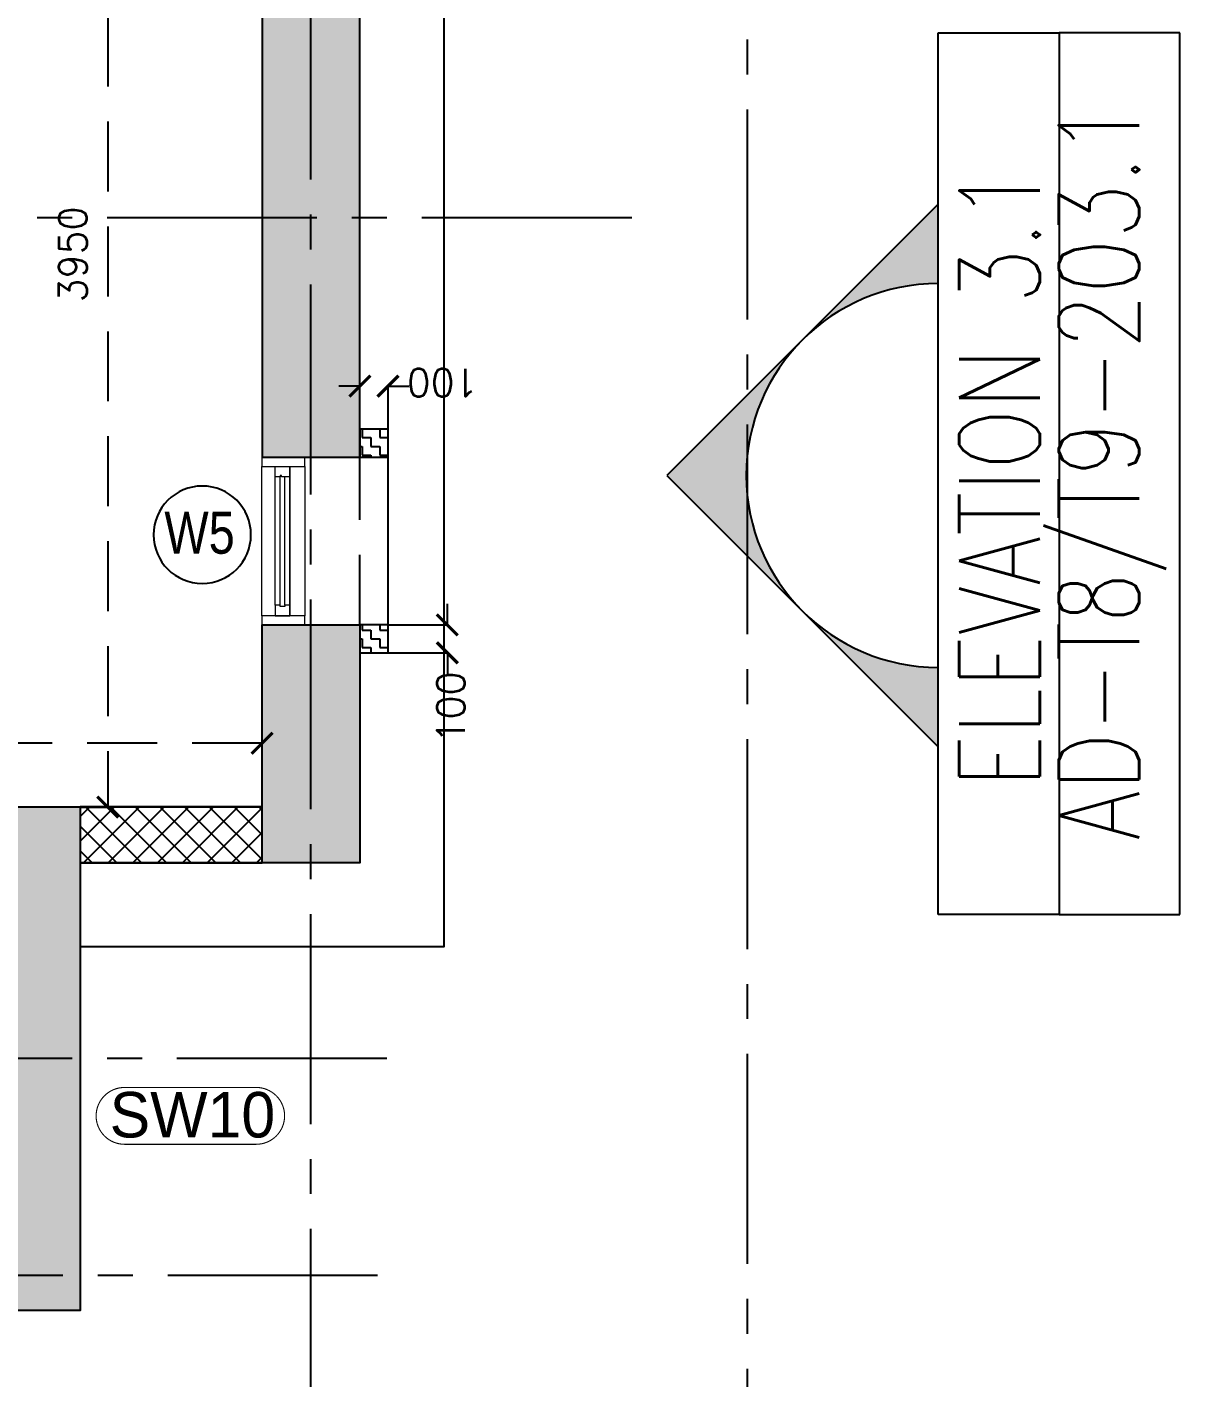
# Model space of a CAD drawing. Header units: millimetres. Extents: x 1124992 to 1258557, y -5767803 to -5695799.
# Drawn here: x 1215962 to 1220083, y -5708341 to -5703513 of the extents above; entities that cross this region are included whole.
import ezdxf
from ezdxf.enums import TextEntityAlignment as Align

# ---------------------------------------------------------------- set-up
doc = ezdxf.new("R2010")
doc.units = ezdxf.units.MM
doc.header["$LTSCALE"] = 1000
doc.header["$MEASUREMENT"] = 0
for name, pattern in [('$1$AUDIT_D_120904163729-0', [0]), ('$36$HIDDEN', [0.375, 0.25, -0.125]), ('2BHK-A - BACK$0$AUDIT_D_120904163729-0', [0]), ('AUDIT_D_120904163729-0', [0]), ('T8(T9 IS SIMILAR) - 1st FLOOR ELEVATION$0$AUDIT_D_120904163729-0', [0]), ('T8(T9 IS SIMILAR) - DIMENSION & TEXTING$0$HIDDEN', [0.375, 0.25, -0.125]), ('T8(T9 IS SIMILAR) - TYPICAL FLOOR ELEVATION$0$AUDIT_D_120904163729-0', [0]), ('T8(T9 IS SIMILAR) - TYPICAL FLOOR ELEVATION$0$HIDDEN', [0.375, 0.25, -0.125]), ('T8_REFUGE COLUMNS$0$CENTER2', [1.125, 0.75, -0.125, 0.125, -0.125])]:
    doc.linetypes.add(name, pattern=pattern)
doc.layers.get('0').update_dxf_attribs({"linetype": 'AUDIT_D_120904163729-0'})
for name, color, linetype in [('$0$A-HATCH -160', 251, '$1$AUDIT_D_120904163729-0'), ('$21$A-DIMENSIONS', 2, '$36$HIDDEN'), ('2BHK-A - BACK$0$A-HATCH -160', 251, '2BHK-A - BACK$0$AUDIT_D_120904163729-0'), ('A_dim', 1, 'Continuous'), ('T8(T9 IS SIMILAR) - 1st FLOOR ELEVATION$0$A-WALL-FEATURES', 110, 'T8(T9 IS SIMILAR) - 1st FLOOR ELEVATION$0$AUDIT_D_120904163729-0'), ('T8(T9 IS SIMILAR) - DIMENSION & TEXTING$0$A-DIMENSIONS', 2, 'T8(T9 IS SIMILAR) - DIMENSION & TEXTING$0$HIDDEN'), ('T8(T9 IS SIMILAR) - DIMENSION & TEXTING$0$T8_REFUGE COLUMNS$0$a-section line', 92, 'Continuous'), ('T8(T9 IS SIMILAR) - DIMENSION & TEXTING$1$a-window-no', 125, 'Continuous'), ('T8(T9 IS SIMILAR) - TYPICAL FLOOR ELEVATION$0$A-DIM', 1, 'T8(T9 IS SIMILAR) - TYPICAL FLOOR ELEVATION$0$AUDIT_D_120904163729-0'), ('T8(T9 IS SIMILAR) - TYPICAL FLOOR ELEVATION$0$A-WALL HATCH', 252, 'T8(T9 IS SIMILAR) - TYPICAL FLOOR ELEVATION$0$AUDIT_D_120904163729-0'), ('T8(T9 IS SIMILAR) - TYPICAL FLOOR ELEVATION$0$A-WALL-FEATURES', 6, 'T8(T9 IS SIMILAR) - TYPICAL FLOOR ELEVATION$0$AUDIT_D_120904163729-0'), ('T8_REFUGE COLUMNS$0$A-CENTERLINE', 193, 'T8_REFUGE COLUMNS$0$CENTER2'), ('T8_REFUGE COLUMNS$0$A-RCC COLS', 3, 'Continuous'), ('T8_TYPICAL COLUMNS$0$A-RCC COLS', 3, 'Continuous')]:
    doc.layers.add(name, color=color, linetype=linetype)
for name, color, linetype, lineweight in [('2BHK-A - BACK$0$A-WALL- 160', 6, 'Continuous', 30), ('2BHK-A - BACK$0$Window', 4, 'Continuous', 20), ('T8(T9 IS SIMILAR)$0$D&W', 8, 'Continuous', 25), ('T8_REFUGE COLUMNS$0$A-COLUMN NO size reduce', 81, 'Continuous', 25)]:
    doc.layers.add(name, color=color, linetype=linetype, lineweight=lineweight)
doc.layers.add('T8_REFUGE COLUMNS$1$COL-HATCH', color=7, linetype='Continuous', lineweight=25, true_color=0xa3a3a3)
doc.styles.add('T8(T9 IS SIMILAR) - DIMENSION & TEXTING$0$Romans 1', font='romans.shx', dxfattribs={"height": 100})
doc.styles.add('T8(T9 IS SIMILAR) - DIMENSION & TEXTING$0$T8_REFUGE COLUMNS$0$TEXT1', font='simplex.shx', dxfattribs={"width": 0.8})
doc.styles.add('T8(T9 IS SIMILAR) - DIMENSION & TEXTING$1$LODHA STANDERD', font='sanss___.ttf')
doc.styles.add('T8(T9 IS SIMILAR) - TYPICAL FLOOR ELEVATION$0$Romans 1', font='romans.shx', dxfattribs={"height": 100})
doc.styles.add('T8_REFUGE COLUMNS$0$STANDARD', font='GOTHIC.TTF')
doc.dimstyles.new('T8(T9 IS SIMILAR) - DIMENSION & TEXTING$0$ALPINE S', dxfattribs={"dimscale": 0, "dimtxt": 100, "dimasz": 75, "dimexe": 0, "dimexo": 0, "dimgap": 75, "dimtad": 1, "dimdec": 0, "dimzin": 0, "dimdsep": 46, "dimtxsty": 'T8(T9 IS SIMILAR) - DIMENSION & TEXTING$0$Romans 1', "dimblk": 'T8(T9 IS SIMILAR) - DIMENSION & TEXTING$0$_ArchTick', "dimcen": 0.09, "dimclrd": 256, "dimclre": 256, "dimclrt": 7, "dimadec": 0, "dimazin": 0, "dimtfac": 1, "dimtdec": 0, "dimtofl": 0, "dimtmove": 1, "dimatfit": 0, "dimldrblk": 'T8(T9 IS SIMILAR) - DIMENSION & TEXTING$0$_Open90', "dimfxl": 1, "dimtolj": 1, "dimtzin": 0, "dimarcsym": 0})
doc.dimstyles.new('T8(T9 IS SIMILAR) - TYPICAL FLOOR ELEVATION$0$ALPINE S', dxfattribs={"dimscale": 0, "dimtxt": 100, "dimasz": 75, "dimexe": 0, "dimexo": 0, "dimgap": 75, "dimtad": 1, "dimdec": 0, "dimzin": 0, "dimdsep": 46, "dimtxsty": 'T8(T9 IS SIMILAR) - TYPICAL FLOOR ELEVATION$0$Romans 1', "dimblk": 'T8(T9 IS SIMILAR) - TYPICAL FLOOR ELEVATION$0$_ArchTick', "dimcen": 0.09, "dimclrd": 256, "dimclre": 256, "dimclrt": 7, "dimadec": 0, "dimazin": 0, "dimtfac": 1, "dimtdec": 0, "dimtofl": 0, "dimtmove": 1, "dimatfit": 0, "dimldrblk": 'T8(T9 IS SIMILAR) - TYPICAL FLOOR ELEVATION$0$_Open90', "dimfxl": 1, "dimtolj": 1, "dimtzin": 0, "dimarcsym": 0})

# ---------------------------------------------------------------- blocks, each defined once
blk = doc.blocks.new('T8(T9 IS SIMILAR) - DIMENSION & TEXTING$1$WINDOW TAG')
at = {"layer": 'T8(T9 IS SIMILAR) - DIMENSION & TEXTING$1$a-window-no'}
blk.add_circle((0, 0), 174.0900956831736, dxfattribs=at)
at = {"layer": 'T8(T9 IS SIMILAR) - DIMENSION & TEXTING$1$a-window-no', "style": 'T8(T9 IS SIMILAR) - DIMENSION & TEXTING$1$LODHA STANDERD'}
blk.add_attdef('WINDOW', text='', height=150, dxfattribs=at).set_placement((11.34681474116587, 2.790841638110578), align=Align.MIDDLE_CENTER)
blk = doc.blocks.new('T8(T9 IS SIMILAR) - DIMENSION & TEXTING$0$_ArchTick')
at = {"color": 0, "linetype": 'ByBlock', "const_width": 0.15}
blk.add_lwpolyline([(-0.5, -0.5), (0.5, 0.5)], dxfattribs=at)
blk = doc.blocks.new('*D411')
at = {"layer": 'T8(T9 IS SIMILAR) - DIMENSION & TEXTING$0$A-DIMENSIONS', "linetype": 'T8(T9 IS SIMILAR) - DIMENSION & TEXTING$0$HIDDEN', "lineweight": -2, "transparency": 16777216}
for p, q in [((1216223.798399732, -5702350.685586147), (1216251.124732893, -5702350.685586147)), ((1216152.191388708, -5706300.945235505), (1216251.124732893, -5706300.945235505))]:
    blk.add_line(p, q, dxfattribs=at)
at = {"layer": 'T8(T9 IS SIMILAR) - DIMENSION & TEXTING$0$A-DIMENSIONS', "lineweight": -2, "transparency": 16777216}
blk.add_line((1216251.124732893, -5702350.685586147), (1216251.124732893, -5706300.945235505), dxfattribs=at)
at = {"layer": 'T8(T9 IS SIMILAR) - DIMENSION & TEXTING$0$A-DIMENSIONS', "linetype": 'ByBlock', "lineweight": -2, "transparency": 16777216, "xscale": 75, "yscale": 75, "zscale": 75}
for p, rotation in [((1216251.124732893, -5702350.685586147), 90), ((1216251.124732893, -5706300.945235505), 270)]:
    blk.add_blockref('T8(T9 IS SIMILAR) - DIMENSION & TEXTING$0$_ArchTick', p, dxfattribs=dict(at, rotation=rotation))
at = {"layer": 'T8(T9 IS SIMILAR) - DIMENSION & TEXTING$0$A-DIMENSIONS', "color": 7, "linetype": 'ByBlock', "transparency": 16777216, "insert": (1216126.124732894, -5704325.815410826), "char_height": 100, "attachment_point": 5, "rotation": 90, "style": 'T8(T9 IS SIMILAR) - DIMENSION & TEXTING$0$Romans 1'}
blk.add_mtext('\\A1;3950', dxfattribs=at)
blk = doc.blocks.new('T8(T9 IS SIMILAR) - DIMENSION & TEXTING$0$_Open90')
at = {"color": 0, "linetype": 'ByBlock', "lineweight": -2}
for p, q in [((0, 0), (-1, 0)), ((-0.5, 0.5), (0, 0)), ((0, 0), (-0.5, -0.5))]:
    blk.add_line(p, q, dxfattribs=at)
blk = doc.blocks.new('*D412')
at = {"layer": 'T8(T9 IS SIMILAR) - DIMENSION & TEXTING$0$A-DIMENSIONS', "linetype": 'T8(T9 IS SIMILAR) - DIMENSION & TEXTING$0$HIDDEN', "lineweight": -2, "transparency": 16777216}
for p, q in [((1214202.191973625, -5706301.301888522), (1214202.191973625, -5706072.721306045)), ((1216802.069077838, -5706300.945235505), (1216802.069077838, -5706072.721306045))]:
    blk.add_line(p, q, dxfattribs=at)
at = {"layer": 'T8(T9 IS SIMILAR) - DIMENSION & TEXTING$0$A-DIMENSIONS', "lineweight": -2, "transparency": 16777216}
blk.add_line((1216802.069077838, -5706072.721306045), (1214202.191973625, -5706072.721306045), dxfattribs=at)
at = {"layer": 'T8(T9 IS SIMILAR) - DIMENSION & TEXTING$0$A-DIMENSIONS', "linetype": 'ByBlock', "lineweight": -2, "transparency": 16777216, "xscale": 75, "yscale": 75, "zscale": 75, "rotation": 180}
blk.add_blockref('T8(T9 IS SIMILAR) - DIMENSION & TEXTING$0$_ArchTick', (1214202.191973625, -5706072.721306045), dxfattribs=at)
at = {"layer": 'T8(T9 IS SIMILAR) - DIMENSION & TEXTING$0$A-DIMENSIONS', "linetype": 'ByBlock', "lineweight": -2, "transparency": 16777216, "xscale": 75, "yscale": 75, "zscale": 75}
blk.add_blockref('T8(T9 IS SIMILAR) - DIMENSION & TEXTING$0$_ArchTick', (1216802.069077838, -5706072.721306045), dxfattribs=at)
at = {"layer": 'T8(T9 IS SIMILAR) - DIMENSION & TEXTING$0$A-DIMENSIONS', "color": 7, "linetype": 'ByBlock', "transparency": 16777216, "insert": (1215502.130525731, -5705947.721306045), "char_height": 100, "attachment_point": 5, "style": 'T8(T9 IS SIMILAR) - DIMENSION & TEXTING$0$Romans 1'}
blk.add_mtext('\\A1;2600', dxfattribs=at)
blk = doc.blocks.new('T8_REFUGE COLUMNS')
at = {"layer": 'T8_REFUGE COLUMNS$1$COL-HATCH', "linetype": 'ByBlock'}
h = blk.add_hatch(color=256, dxfattribs=at)
h.dxf.hatch_style = 1
h.paths.add_polyline_path([(1217152.069084531, -5701889.863253396), (1216802.069084531, -5701889.863253396), (1216802.069077838, -5705049.858736535), (1217152.069077838, -5705049.858736535)])
h = blk.add_hatch(color=256, dxfattribs=at)
h.dxf.hatch_style = 1
h.paths.add_polyline_path([(1216802.069077838, -5705649.862623381), (1217152.069077838, -5705649.862623381), (1217152.069077838, -5706499.863253396), (1216802.069077838, -5706499.863253396)])
h = blk.add_hatch(color=256, dxfattribs=at)
h.dxf.hatch_style = 1
h.paths.add_polyline_path([(1215902.093489878, -5706299.862868129), (1216152.093489878, -5706299.862868129), (1216152.093489878, -5708099.863253396), (1215902.093489878, -5708099.863253396)])
at = {"layer": 'T8_REFUGE COLUMNS$0$A-CENTERLINE'}
for p, q in [((1216977.069084531, -5728808.541404216), (1216977.069084531, -5698299.636913834)), ((1218537.069074492, -5714683.190789681), (1218537.069074492, -5698573.632249597)), ((1218123.243195509, -5704194.863253396), (1182156.903157666, -5704194.863253396)), ((1217248.23900386, -5707199.863060763), (1182156.903157666, -5707199.863060763)), ((1217214.998106075, -5707974.863253396), (1182156.903157666, -5707974.863253396))]:
    blk.add_line(p, q, dxfattribs=at)
at = {"layer": 'T8_REFUGE COLUMNS$0$A-COLUMN NO size reduce', "linetype": 'ByBlock', "const_width": 3.9}
blk.add_lwpolyline([(1216310.803956044, -5707505.986096236, -1), (1216310.803956043, -5707302.811385155), (1216781.313813283, -5707302.811385155, -1), (1216781.313813285, -5707505.986096237)], format="xyb", close=True, dxfattribs=at)
at = {"layer": 'T8_REFUGE COLUMNS$0$A-RCC COLS', "linetype": 'ByBlock'}
for points in [[(1217152.069084531, -5701889.863253396), (1216802.069084531, -5701889.863253396), (1216802.069077838, -5705049.858736535), (1217152.069077838, -5705049.858736535)], [(1216802.069077838, -5705649.862623381), (1217152.069077838, -5705649.862623381), (1217152.069077838, -5706499.863253396), (1216802.069077838, -5706499.863253396)], [(1215902.093489878, -5706299.862868129), (1216152.093489878, -5706299.862868129), (1216152.093489878, -5708099.863253396), (1215902.093489878, -5708099.863253396)]]:
    blk.add_lwpolyline(points, close=True, dxfattribs=at)
at = {"layer": 'T8_REFUGE COLUMNS$0$A-COLUMN NO size reduce', "linetype": 'ByBlock', "insert": (1216257.527523334, -5707319.061385157), "char_height": 162.5, "attachment_point": 1, "style": 'T8_REFUGE COLUMNS$0$STANDARD'}
blk.add_mtext_dynamic_manual_height_columns('SW10', width=444.6849770843983, gutter_width=500, heights=[0], dxfattribs=at)
blk = doc.blocks.new('T8_TYPICAL COLUMNS')
at = {"layer": 'T8_TYPICAL COLUMNS$0$A-RCC COLS', "linetype": 'ByBlock'}
blk.add_blockref('T8_REFUGE COLUMNS', (0, 0), dxfattribs=at)
blk = doc.blocks.new('2BHK-A - BACK')
at = {"layer": '2BHK-A - BACK$0$A-HATCH -160', "linetype": 'ByBlock'}
h = blk.add_hatch(dxfattribs=at)
h.set_pattern_fill('ANSI37', color=256, scale=500)
h.set_pattern_definition([(45.00000000000001, (6.51925802230835e-09, 0), (-44.19417382415921, 44.19417382415922), []), (135, (6.51925802230835e-09, 0), (-44.19417382415922, -44.19417382415921), [])])
h.paths.add_polyline_path([(1195742.372670259, -5706499.863638652), (1196391.832046792, -5706499.863638652), (1196391.832046792, -5706299.864409185), (1195742.372670259, -5706299.864409185)])
at = {"layer": '2BHK-A - BACK$0$A-WALL- 160', "linetype": 'ByBlock'}
for p, q in [((1195742.109358427, -5706299.863638652), (1196391.832046792, -5706299.864409185)), ((1195742.069077838, -5706499.863253386), (1196391.826560506, -5706499.864023918))]:
    blk.add_line(p, q, dxfattribs=at)
at = {"layer": '2BHK-A - BACK$0$Window', "color": 1, "lineweight": 13}
for p, q in [((1195589.322063358, -5705083.309786609), (1195589.323432029, -5705617.313673456, 1.244992553495194e-09)), ((1195642.629973175, -5705150.498784168), (1195642.648584809, -5705083.309753622)), ((1195695.995852514, -5705579.813703332, 1.245015868178712e-09), (1195695.994579957, -5705083.309786609)), ((1195742.647297094, -5705617.313673456, 1.245021752360742e-09), (1195742.648826139, -5705083.309786609)), ((1195642.648965534, -5705579.813640469, 1.245004210836953e-09), (1195642.628635426, -5705120.809465661)), ((1195642.628876756, -5705120.809498648), (1195642.649206865, -5705617.313673456, 1.245004210836953e-09))]:
    blk.add_line(p, q, dxfattribs=at)
at = {"layer": '2BHK-A - BACK$0$Window', "color": 5, "lineweight": 13}
for p, q in [((1195661.232298868, -5705579.813640469, 1.245008318662144e-09), (1195661.21196876, -5705120.809465661)), ((1195677.412298867, -5705579.813640469, 1.245011871375823e-09), (1195677.39196876, -5705120.809465661))]:
    blk.add_line(p, q, dxfattribs=at)
at = {"layer": '2BHK-A - BACK$0$Window', "color": 4, "lineweight": 13}
for points, elevation in [([(1195589.323051305, -5705083.309786609), (1195589.323051305, -5705050.309786609), (1195742.648826139, -5705050.309786609), (1195742.648826139, -5705083.309786609)], 1.244978009573572e-09), ([(1195677.391918143, -5705120.809753622), (1195695.975251477, -5705120.809753622), (1195695.975251477, -5705083.309753622), (1195642.648584809, -5705083.309753622), (1195642.648584809, -5705120.809753622), (1195672.891918143, -5705120.809753622), (1195672.891918143, -5705116.309753622), (1195677.391918143, -5705116.309753622)], 1.245007430483724e-09), ([(1195589.323432029, -5705650.313673456), (1195589.323432029, -5705617.313673456), (1195742.649206864, -5705617.313673456), (1195742.649206864, -5705650.313673456)], 1.244978009573572e-09), ([(1195677.412519181, -5705579.813703332), (1195695.995852514, -5705579.813703332), (1195695.995852514, -5705617.313703332), (1195642.649185847, -5705617.313703332), (1195642.649185847, -5705579.813703332), (1195661.232519181, -5705579.813703332), (1195661.232519181, -5705584.313703332), (1195677.412519181, -5705584.313703332)], 1.245007430483724e-09)]:
    blk.add_lwpolyline(points, close=True, dxfattribs=dict(at, elevation=elevation))
blk = doc.blocks.new('T8(T9 IS SIMILAR) - TYPICAL FLOOR ELEVATION$0$_ArchTick')
at = {"color": 0, "linetype": 'ByBlock', "const_width": 0.15}
blk.add_lwpolyline([(-0.5, -0.5), (0.5, 0.5)], dxfattribs=at)
blk = doc.blocks.new('*D736')
at = {"layer": 'T8(T9 IS SIMILAR) - TYPICAL FLOOR ELEVATION$0$A-DIM', "lineweight": -2, "transparency": 16777216}
for p, q in [((1217464.43235286, -5705649.86262338), (1217464.43235286, -5705574.86262338)), ((1217464.43235286, -5705749.861621174), (1217464.43235286, -5705824.861621174))]:
    blk.add_line(p, q, dxfattribs=at)
at = {"layer": 'T8(T9 IS SIMILAR) - TYPICAL FLOOR ELEVATION$0$A-DIM', "linetype": 'T8(T9 IS SIMILAR) - TYPICAL FLOOR ELEVATION$0$HIDDEN', "lineweight": -2, "transparency": 16777216}
for p, q in [((1217252.516782916, -5705649.86262338), (1217464.43235286, -5705649.86262338)), ((1217252.516782916, -5705749.861621174), (1217464.43235286, -5705749.861621174))]:
    blk.add_line(p, q, dxfattribs=at)
at = {"layer": 'T8(T9 IS SIMILAR) - TYPICAL FLOOR ELEVATION$0$A-DIM', "linetype": 'ByBlock', "lineweight": -2, "transparency": 16777216, "xscale": 75, "yscale": 75, "zscale": 75}
for p, rotation in [((1217464.43235286, -5705649.86262338), 270), ((1217464.43235286, -5705749.861621174), 90)]:
    blk.add_blockref('T8(T9 IS SIMILAR) - TYPICAL FLOOR ELEVATION$0$_ArchTick', p, dxfattribs=dict(at, rotation=rotation))
at = {"layer": 'T8(T9 IS SIMILAR) - TYPICAL FLOOR ELEVATION$0$A-DIM', "color": 7, "linetype": 'ByBlock', "transparency": 16777216, "insert": (1217476.93235286, -5705944.705129051), "char_height": 100, "attachment_point": 5, "rotation": 90.00000000000001, "style": 'T8(T9 IS SIMILAR) - TYPICAL FLOOR ELEVATION$0$Romans 1'}
blk.add_mtext('\\A1;100', dxfattribs=at)
blk = doc.blocks.new('T8(T9 IS SIMILAR) - TYPICAL FLOOR ELEVATION$0$_Open90')
at = {"color": 0, "linetype": 'ByBlock', "lineweight": -2}
for p, q in [((0, 0), (-1, 0)), ((-0.5, 0.5), (0, 0)), ((0, 0), (-0.5, -0.5))]:
    blk.add_line(p, q, dxfattribs=at)
blk = doc.blocks.new('*D737')
at = {"layer": 'T8(T9 IS SIMILAR) - TYPICAL FLOOR ELEVATION$0$A-DIM', "lineweight": -2, "transparency": 16777216}
for p, q in [((1217152.069077839, -5704796.637379394), (1217077.069077839, -5704796.637379394)), ((1217252.516782917, -5704796.637379394), (1217327.516782917, -5704796.637379394))]:
    blk.add_line(p, q, dxfattribs=at)
at = {"layer": 'T8(T9 IS SIMILAR) - TYPICAL FLOOR ELEVATION$0$A-DIM', "linetype": 'T8(T9 IS SIMILAR) - TYPICAL FLOOR ELEVATION$0$HIDDEN', "lineweight": -2, "transparency": 16777216}
for p, q in [((1217152.069077839, -5704949.859738741), (1217152.069077839, -5704796.637379394)), ((1217252.516782917, -5704949.85973874), (1217252.516782917, -5704796.637379394))]:
    blk.add_line(p, q, dxfattribs=at)
at = {"layer": 'T8(T9 IS SIMILAR) - TYPICAL FLOOR ELEVATION$0$A-DIM', "linetype": 'ByBlock', "lineweight": -2, "transparency": 16777216, "xscale": 75, "yscale": 75, "zscale": 75}
blk.add_blockref('T8(T9 IS SIMILAR) - TYPICAL FLOOR ELEVATION$0$_ArchTick', (1217152.069077839, -5704796.637379394), dxfattribs=at)
at = {"layer": 'T8(T9 IS SIMILAR) - TYPICAL FLOOR ELEVATION$0$A-DIM', "linetype": 'ByBlock', "lineweight": -2, "transparency": 16777216, "xscale": 75, "yscale": 75, "zscale": 75, "rotation": 180}
blk.add_blockref('T8(T9 IS SIMILAR) - TYPICAL FLOOR ELEVATION$0$_ArchTick', (1217252.516782917, -5704796.637379394), dxfattribs=at)
at = {"layer": 'T8(T9 IS SIMILAR) - TYPICAL FLOOR ELEVATION$0$A-DIM', "color": 7, "linetype": 'ByBlock', "transparency": 16777216, "insert": (1217447.922323381, -5704784.137379394), "char_height": 100, "attachment_point": 5, "rotation": 180, "style": 'T8(T9 IS SIMILAR) - TYPICAL FLOOR ELEVATION$0$Romans 1'}
blk.add_mtext('\\A1;100', dxfattribs=at)
blk = doc.blocks.new('T8(T9 IS SIMILAR) - 1st FLOOR ELEVATION')
at = {"layer": 'T8(T9 IS SIMILAR) - 1st FLOOR ELEVATION$0$A-WALL-FEATURES', "color": 5, "linetype": 'T8(T9 IS SIMILAR) - 1st FLOOR ELEVATION$0$AUDIT_D_120904163729-0', "ltscale": 0.5}
blk.add_lwpolyline([(1213403.923836217, -5701589.728823259), (1217451.935539678, -5701589.667178949), (1217451.937768103, -5706800.31430348), (1216152.191388707, -5706800.314303479)], dxfattribs=at)
blk = doc.blocks.new('T8(T9 IS SIMILAR) - DIMENSION & TEXTING')
at = {"layer": 'T8(T9 IS SIMILAR) - DIMENSION & TEXTING$0$T8_REFUGE COLUMNS$0$a-section line', "extrusion": (1.108003958524235e-09, 6.496915289440713e-15, 1)}
h = blk.add_hatch(color=8, dxfattribs=at)
edge = h.paths.add_edge_path()
edge.add_line((1219218.770049977, -5704429.857694739), (1219218.770049971, -5704145.790033603))
edge.add_line((1219218.770049972, -5704145.790033603), (1218248.902388755, -5705115.657694843))
edge.add_line((1218248.902388754, -5705115.657694844), (1219218.770049986, -5706085.525356049))
edge.add_line((1219218.770049988, -5706085.525356048), (1219218.770049982, -5705801.457694912))
edge.add_ellipse((1219218.770049979, -5705115.657694826), major_axis=(-484.9338306081196, -484.9338306178915), ratio=0.9999999999999926, start_angle=-134.99999999999972, end_angle=45.00000000000023, ccw=False)
at = {"layer": 'T8(T9 IS SIMILAR) - DIMENSION & TEXTING$0$T8_REFUGE COLUMNS$0$a-section line', "linetype": 'Continuous'}
for p, q in [((1219218.770049925, -5703533.971044711, 0.4895635743047791), (1219650.77004999, -5703533.971044696, 0.4895630956602489)), ((1219218.770050106, -5706685.037009788, 0.4895635743178416), (1219218.770049925, -5703533.971044711, 0.4895635743047791)), ((1220082.770050057, -5703533.971044683, 0.4895626170158123), (1219650.77004999, -5703533.971044696, 0.4895630956602489)), ((1219650.77004999, -5703533.971044696, 0.4895630956602489), (1219650.770050178, -5706685.037009739, 0.4895630955996307)), ((1219650.77004999, -5703533.971044696, 0.4895630956602489), (1219650.770050178, -5706685.037009739, 0.4895630955996307)), ((1220082.770050242, -5706685.037009724, 0.4895626169551025), (1220082.770050057, -5703533.971044683, 0.4895626170158123)), ((1219218.770049921, -5704145.790033492, 0.4895635743160222), (1218248.90238871, -5705115.657694734, 0.4895646488850018)), ((1220082.770050106, -5704429.857694608, 0.4895626169888567), (1220082.770050098, -5704145.790033462, 0.4895626170120715)), ((1218248.90238871, -5705115.657694734, 0.4895646488850018), (1219218.770049947, -5706085.525355959, 0.4895635743224774)), ((1219650.770050178, -5706685.037009739, 0.4895630955996307), (1219218.770050106, -5706685.037009788, 0.4895635743178416)), ((1219650.770050178, -5706685.037009739, 0.4895630955996307), (1220082.770050242, -5706685.037009724, 0.4895626169551025))]:
    blk.add_line(p, q, dxfattribs=at)
at = {"layer": 'T8(T9 IS SIMILAR) - DIMENSION & TEXTING$0$T8_REFUGE COLUMNS$0$a-section line', "extrusion": (1.108003958448512e-09, 6.49697785892996e-15, 1)}
blk.add_ellipse((1219218.770049931, -5705115.657694708, 0.4895635743220299), major_axis=(-484.933830608124, -484.9338306178948, 5.373117545037624e-07), ratio=0.9999999999999875, start_param=3.926990816987248, end_param=7.068583470577041, dxfattribs=at)
at = {"layer": 'T8(T9 IS SIMILAR) - DIMENSION & TEXTING$0$T8_REFUGE COLUMNS$0$a-section line', "linetype": 'Continuous', "extrusion": (1.108003958458097e-09, 6.496949109750782e-15, 0.9999999999999998)}
blk.add_ellipse((1219218.770049931, -5705115.657694708, 0.4895635743220299), major_axis=(-484.9338306178886, 484.9338306081182, 5.373054533244497e-07), ratio=0.9999999999999856, start_param=5.497787143782131, end_param=8.639379797371923, dxfattribs=at)
at = {"layer": 'T8(T9 IS SIMILAR) - DIMENSION & TEXTING$1$a-window-no'}
ref = blk.add_blockref('T8(T9 IS SIMILAR) - DIMENSION & TEXTING$1$WINDOW TAG', (1216588.475028663, -5705327.708511721), dxfattribs=dict(at, xscale=-1))
ref.add_attrib('WINDOW', 'W5', dxfattribs={"height": 150, "style": 'T8(T9 IS SIMILAR) - DIMENSION & TEXTING$1$LODHA STANDERD', "width": 0.8}).set_placement((1216578.93891351, -5705320.390921114), align=Align.MIDDLE_CENTER)
at = {"layer": 'T8(T9 IS SIMILAR) - DIMENSION & TEXTING$0$T8_REFUGE COLUMNS$0$a-section line', "extrusion": (1.108003958470505e-09, -6.496870584158025e-15, 1), "char_height": 288.0000000000001, "width": 3463.413954958071, "attachment_point": 5, "style": 'T8(T9 IS SIMILAR) - DIMENSION & TEXTING$0$T8_REFUGE COLUMNS$0$TEXT1'}
for s, insert, text_direction in [('AD-{\\W0.7;T8/}T9-203.1', (1219841.364840238, -5705097.857429884, 0.4895628528347704), (-5.798377871127395e-11, 1, 6.496934830414365e-15)), ('ELEVATION 3.1', (1219438.075702229, -5705119.638503952, 0.4895633312992967), (-5.798355667475089e-11, 1, 6.496934830168347e-15))]:
    blk.add_mtext(s, dxfattribs=dict(at, insert=insert, text_direction=text_direction))
at = {"layer": 'T8(T9 IS SIMILAR) - DIMENSION & TEXTING$0$A-DIMENSIONS', "linetype": 'ByBlock'}
for base, p1, p2, angle, picture, middle in [((1216251.124732893, -5706300.945235505), (1216223.798399732, -5702350.685586147), (1216152.191388708, -5706300.945235505, -0.7424112093168231), 270, '*D411', (1216126.124732894, -5704325.815410826)), ((1214202.191973625, -5706072.721306045), (1216802.069077838, -5706300.945235505), (1214202.191973625, -5706301.301888522), 180, '*D412', (1215502.130525731, -5705947.721306045))]:
    dim = blk.add_linear_dim(base=base, p1=p1, p2=p2, angle=angle, dimstyle='T8(T9 IS SIMILAR) - DIMENSION & TEXTING$0$ALPINE S', override={"dimscale": 1, "dimfxl": 5, "dimarcsym": 1}, dxfattribs=at)
    dim.commit()
    dim.dimension.update_dxf_attribs({"geometry": picture, "text_midpoint": middle})
blk = doc.blocks.new('T8(T9 IS SIMILAR) - TYPICAL FLOOR ELEVATION')
at = {"layer": 'T8(T9 IS SIMILAR) - TYPICAL FLOOR ELEVATION$0$A-WALL HATCH', "linetype": 'ByBlock'}
h = blk.add_hatch(dxfattribs=at)
h.set_pattern_fill('ZIGZAG', color=256, scale=250)
h.set_pattern_definition([(270, (1236691.369347741, -5711980.577128014), (31.24999999999999, -31.25000000000001), [31.25, -31.25]), (0, (1236691.369347741, -5712011.827128014), (31.25000000000001, 31.24999999999999), [31.25, -31.25])])
h.paths.add_polyline_path([(1217152.069077838, -5704949.859738741), (1217152.069077838, -5705049.858736535), (1217252.516782916, -5705049.858736534), (1217252.516782916, -5704949.85973874)])
h.paths.add_polyline_path([(1217152.069077838, -5705649.862623381), (1217152.069077838, -5705749.861621175), (1217252.516782916, -5705749.861621174), (1217252.516782916, -5705649.86262338)])
at = {"layer": 'T8(T9 IS SIMILAR) - TYPICAL FLOOR ELEVATION$0$A-WALL-FEATURES', "color": 8, "linetype": 'T8(T9 IS SIMILAR) - TYPICAL FLOOR ELEVATION$0$HIDDEN'}
blk.add_line((1217152.069077838, -5705649.862623168), (1217152.069077838, -5705049.858736321), dxfattribs=at)
at = {"layer": 'T8(T9 IS SIMILAR) - TYPICAL FLOOR ELEVATION$0$A-WALL-FEATURES', "color": 8}
blk.add_line((1217252.516782916, -5705649.86262338), (1217252.516782916, -5705049.858736534), dxfattribs=at)
at = {"layer": 'T8(T9 IS SIMILAR) - TYPICAL FLOOR ELEVATION$0$A-WALL-FEATURES', "linetype": 'ByBlock'}
for points in [[(1217152.069077838, -5704949.859738741), (1217152.069077838, -5705049.858736535), (1217252.516782916, -5705049.858736534), (1217252.516782916, -5704949.85973874)], [(1217152.069077838, -5705649.862623381), (1217152.069077838, -5705749.861621175), (1217252.516782916, -5705749.861621174), (1217252.516782916, -5705649.86262338)]]:
    blk.add_lwpolyline(points, close=True, dxfattribs=at)
at = {"layer": 'T8(T9 IS SIMILAR) - TYPICAL FLOOR ELEVATION$0$A-DIM', "linetype": 'ByBlock'}
for base, p1, p2, angle, picture, middle in [((1217152.069077838, -5704796.637379394), (1217252.516782916, -5704949.85973874), (1217152.069077838, -5704949.859738741), 180, '*D737', (1217447.922323381, -5704659.137379394)), ((1217464.43235286, -5705749.861621174), (1217252.516782916, -5705649.86262338), (1217252.516782916, -5705749.861621174), 90, '*D736', (1217601.93235286, -5705944.705129051))]:
    dim = blk.add_linear_dim(base=base, p1=p1, p2=p2, angle=angle, dimstyle='T8(T9 IS SIMILAR) - TYPICAL FLOOR ELEVATION$0$ALPINE S', override={"dimscale": 1, "dimfxl": 5, "dimarcsym": 1}, dxfattribs=at)
    dim.commit()
    dim.dimension.update_dxf_attribs({"geometry": picture, "text_midpoint": middle, "dimtype": 128})
blk = doc.blocks.new('T8(T9 IS SIMILAR)')
at = {"layer": 'T8(T9 IS SIMILAR)$0$D&W', "linetype": 'ByBlock', "xscale": -1}
blk.add_blockref('2BHK-A - BACK', (2412544.585860755, 0), dxfattribs=at)
at = {"layer": 'T8(T9 IS SIMILAR)$0$D&W', "linetype": 'ByBlock'}
blk.add_blockref('T8(T9 IS SIMILAR) - TYPICAL FLOOR ELEVATION', (1.862645149230957e-09, 0), dxfattribs=at)
blk.add_blockref('T8_TYPICAL COLUMNS', (1.862645149230957e-09, 0), dxfattribs=at)

msp = doc.modelspace()

# ---------------------------------------------------------------- block references
at = {"layer": '$21$A-DIMENSIONS', "linetype": 'ByBlock'}
msp.add_blockref('T8(T9 IS SIMILAR)', (0, 0), dxfattribs=at)

# ---------------------------------------------------------------- next in the draw order: block references
at = {"layer": '$0$A-HATCH -160', "linetype": 'ByBlock'}
msp.add_blockref('T8(T9 IS SIMILAR) - DIMENSION & TEXTING', (0, 0), dxfattribs=at)

# ---------------------------------------------------------------- next in the draw order: block references
at = {"layer": 'A_dim', "linetype": 'ByBlock'}
msp.add_blockref('T8(T9 IS SIMILAR) - 1st FLOOR ELEVATION', (0, 0), dxfattribs=at)

doc.saveas('drawing.dxf')
